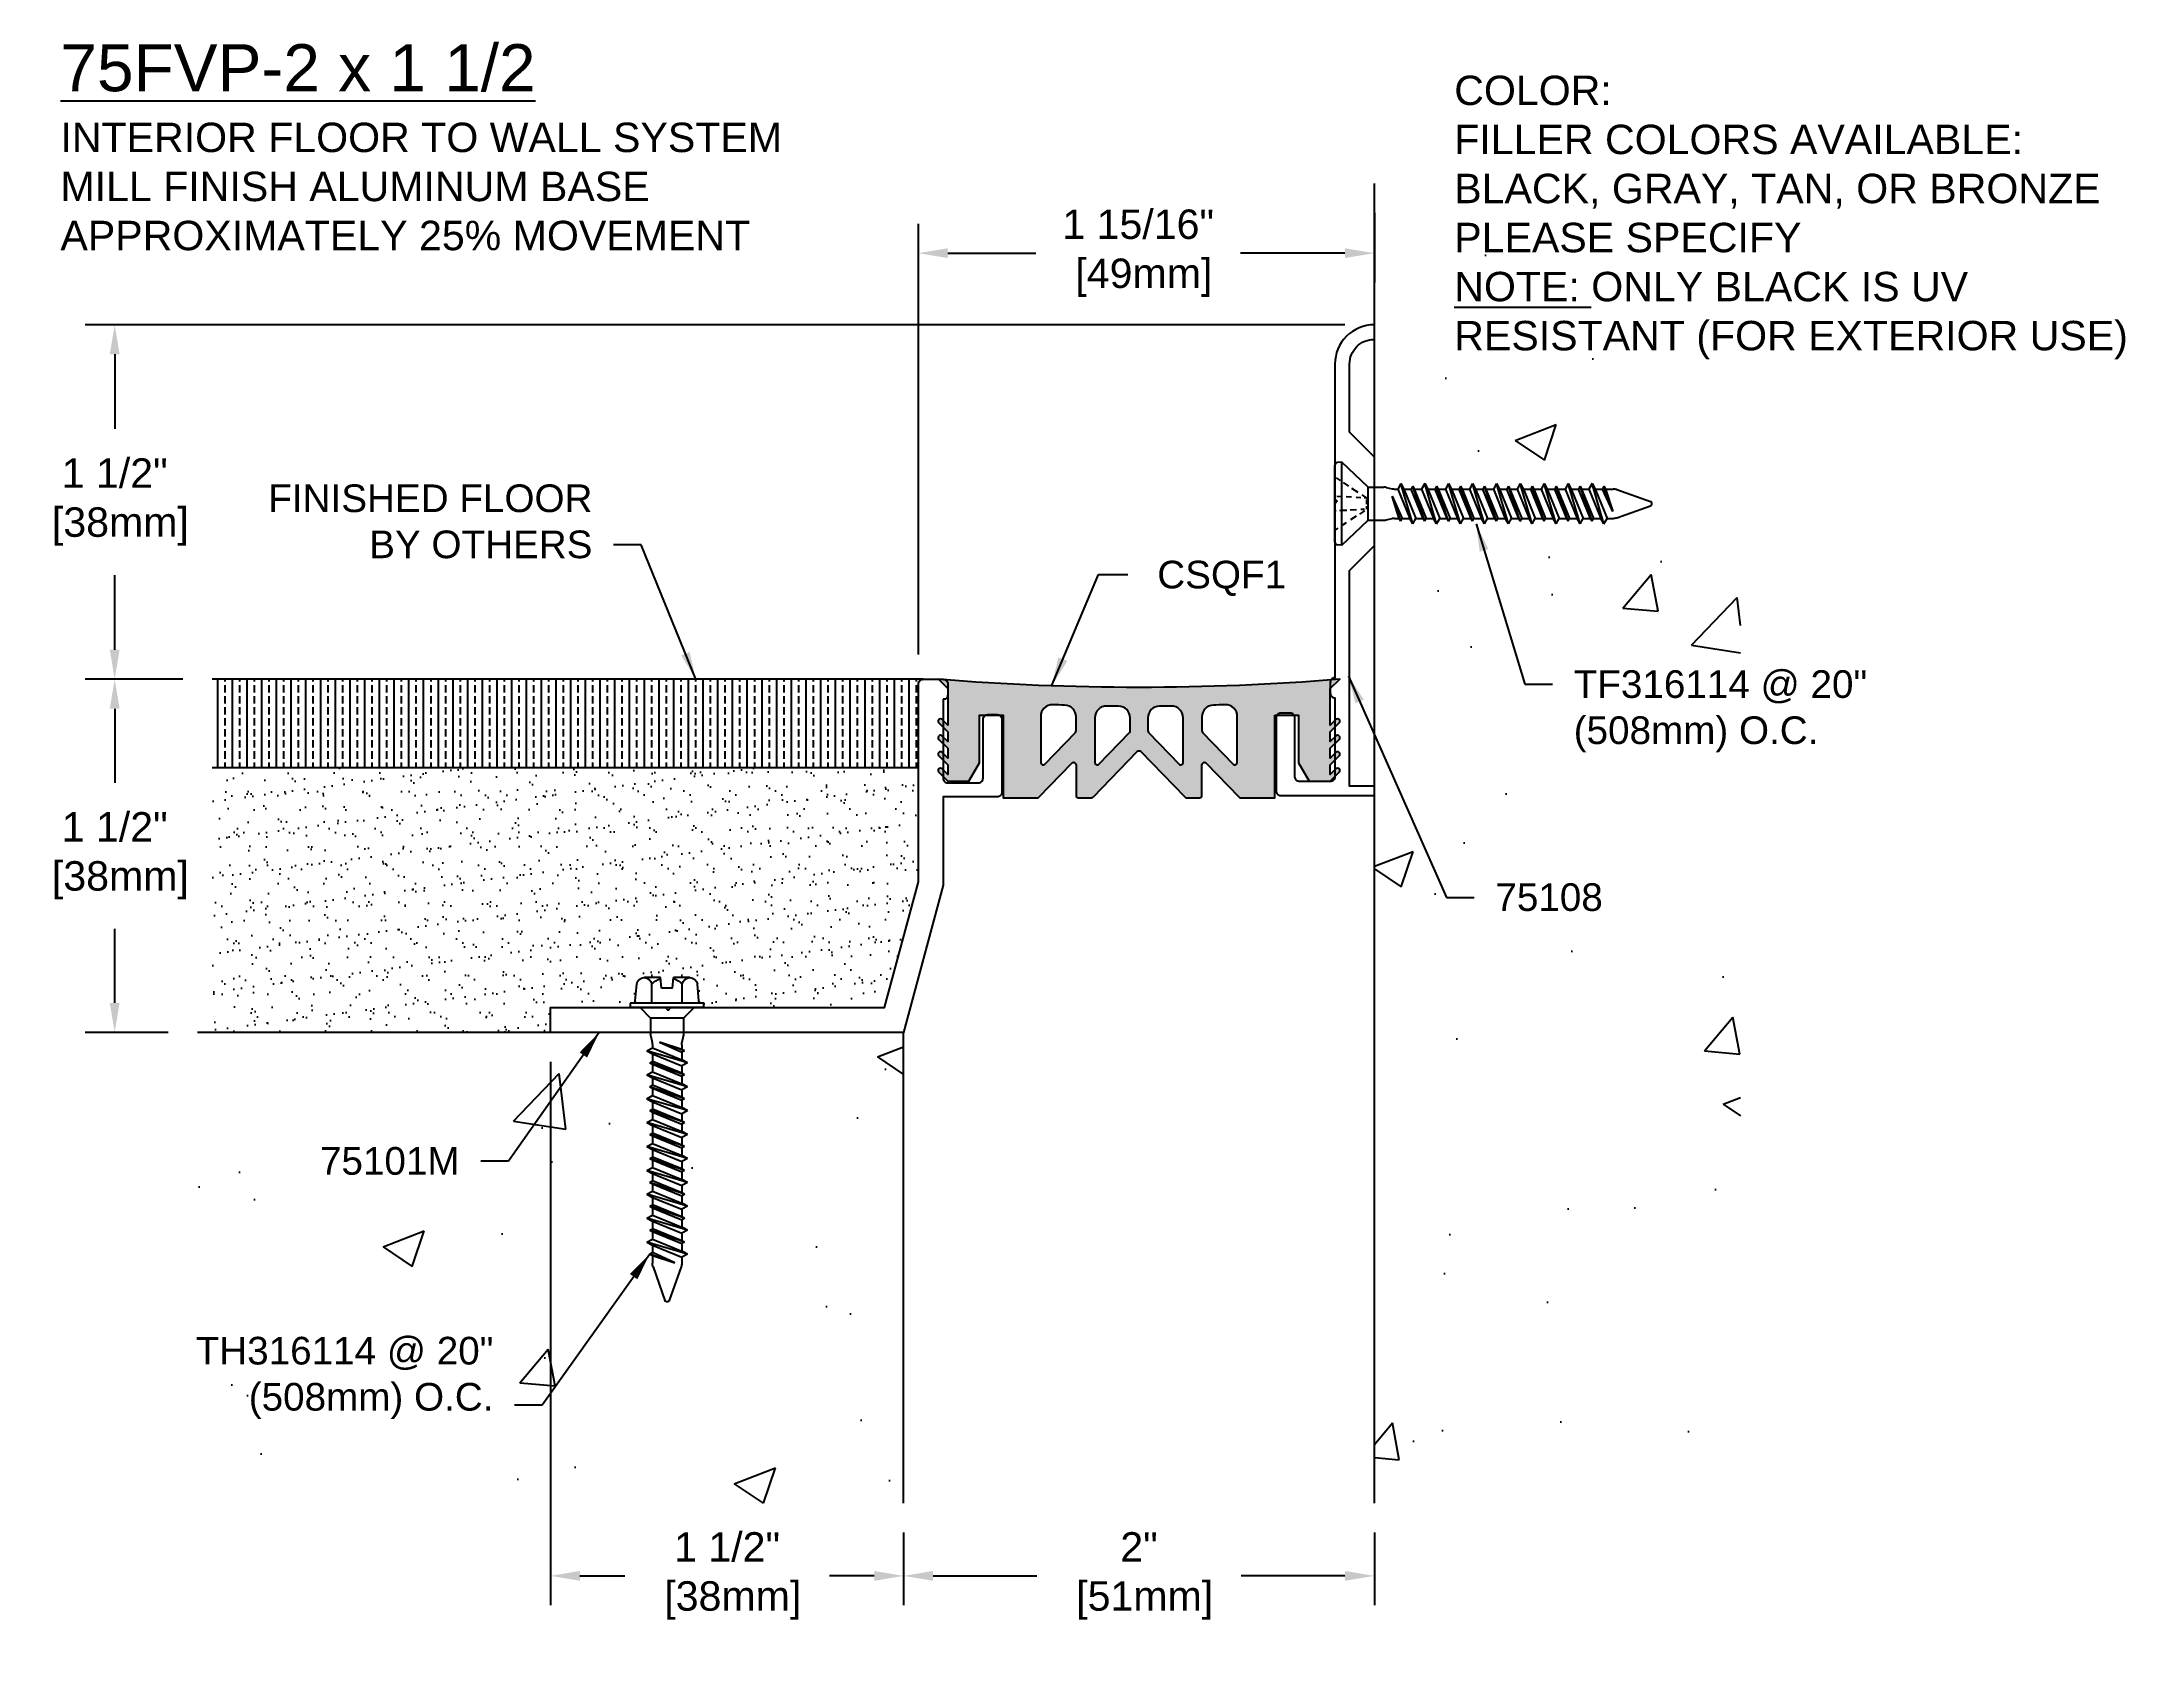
# Model space of a CAD drawing. Header units: inches. Extents: x 3 to 11.85, y 0.3 to 7.11.
import ezdxf

# ---------------------------------------------------------------- set-up
doc = ezdxf.new("R2010")
doc.units = ezdxf.units.IN
doc.header["$MEASUREMENT"] = 0
for name, color, linetype in [('Anchors', 4, 'Continuous'), ('Conditions', 1, 'Continuous'), ('Dimensions', 3, 'Continuous'), ('Fillers', 2, 'Continuous'), ('Metals', 7, 'Continuous'), ('Text', 2, 'Continuous')]:
    doc.layers.add(name, color=color, linetype=linetype)
doc.styles.add('arial', font='arial.ttf')
doc.styles.get("Standard").update_dxf_attribs({"font": 'arial.ttf'})
doc.dimstyles.new('ARIAL', dxfattribs={"dimscale": 0, "dimtxt": 0.125, "dimasz": 0.125, "dimexe": 0.125, "dimexo": 0.125, "dimgap": 0.125, "dimtad": 0, "dimtih": 1, "dimtoh": 1, "dimdec": 4, "dimzin": 0, "dimdsep": 46, "dimlunit": 4, "dimtxsty": 'arial', "dimcen": 0.125, "dimadec": 0, "dimazin": 0, "dimtfac": 1, "dimtdec": 4, "dimtofl": 0, "dimtmove": 0, "dimatfit": 3, "dimfxl": 0, "dimfrac": 2, "dimtolj": 1, "dimtzin": 0, "dimarcsym": 0})
doc.dimstyles.get("Standard").update_dxf_attribs({"dimtxt": 0.1175, "dimasz": 0.1175, "dimexe": 0.125, "dimexo": 0.125, "dimgap": 0.09, "dimtad": 0, "dimtih": 1, "dimtoh": 1, "dimdec": 4, "dimzin": 0, "dimdsep": 46, "dimlunit": 4, "dimtxsty": 'Standard', "dimcen": 0.09, "dimadec": 0, "dimazin": 0, "dimtfac": 1, "dimtdec": 4, "dimtofl": 0, "dimtmove": 0, "dimatfit": 3, "dimfxl": 0, "dimfrac": 2, "dimtolj": 1, "dimtzin": 0, "dimarcsym": 0})

# ---------------------------------------------------------------- blocks, each defined once
blk = doc.blocks.new('TH316114')
for p, q in [((-0.1352, 0.029), (-0.129, 0.1001)), ((-0.0968, 0.1275), (-0.0272, 0.1275)), ((-0.0645, 0.0187), (-0.0645, 0.1001)), ((-0.0232, 0.0825), (-0.0272, 0.1275)), ((0.0233, 0.0825), (0.0272, 0.1275)), ((0.0272, 0.1275), (0.0967, 0.1275)), ((0.0645, 0.0187), (0.0645, 0.1001)), ((0.1352, 0.029), (0.129, 0.1001)), ((-0.1568, 0), (-0.1568, 0.0187)), ((-0.1568, 0.0187), (0.1568, 0.0187)), ((-0.1568, 0), (0.1568, 0)), ((-0.1148, 0), (-0.0698, -0.045)), ((-0.0232, 0.0825), (0.0233, 0.0825)), ((0.1148, 0), (0.0698, -0.045)), ((0.1568, 0.0187), (0.1568, 0)), ((-0.0698, -0.045), (-0.0698, -0.1121)), ((-0.0698, -0.045), (0.0698, -0.045)), ((0.0698, -0.045), (0.0698, -0.1121)), ((-0.0737, -0.1836), (0.0321, -0.1471)), ((-0.0687, -0.1217), (-0.0633, -0.1477)), ((-0.0623, -0.1774), (0.0321, -0.1471)), ((0.0321, -0.1471), (-0.0623, -0.1898)), ((-0.0623, -0.1573), (-0.0623, -0.1774)), ((0.0623, -0.1707), (-0.0623, -0.2215)), ((0.0623, -0.1573), (0.0623, -0.1707)), ((0.0863, -0.1836), (0.0623, -0.1707)), ((0.0687, -0.1217), (0.0633, -0.1477)), ((-0.0862, -0.2344), (0.0863, -0.1836)), ((-0.0862, -0.2344), (-0.0623, -0.2215)), ((-0.0862, -0.2344), (-0.0623, -0.2473)), ((-0.0737, -0.1836), (-0.0623, -0.1774)), ((-0.0737, -0.1836), (-0.0623, -0.1898)), ((-0.0737, -0.2852), (0.0737, -0.2344)), ((-0.0623, -0.1898), (-0.0623, -0.2215)), ((0.0623, -0.1965), (-0.0623, -0.2473)), ((-0.0623, -0.279), (0.0623, -0.2282)), ((0.0623, -0.2405), (-0.0623, -0.2913)), ((-0.0623, -0.2473), (-0.0623, -0.279)), ((0.0863, -0.1836), (0.0623, -0.1965)), ((0.0623, -0.1965), (0.0623, -0.2282)), ((0.0737, -0.2344), (0.0623, -0.2282)), ((0.0737, -0.2344), (0.0623, -0.2405)), ((0.0623, -0.2405), (0.0623, -0.2722)), ((-0.0862, -0.3359), (0.0863, -0.2852)), ((-0.0862, -0.3359), (-0.0623, -0.323)), ((-0.0862, -0.3359), (-0.0623, -0.3489)), ((-0.0737, -0.2852), (-0.0623, -0.279)), ((-0.0737, -0.2852), (-0.0623, -0.2913)), ((-0.0737, -0.3867), (0.0737, -0.3359)), ((0.0623, -0.2722), (-0.0623, -0.323)), ((-0.0623, -0.2913), (-0.0623, -0.323)), ((0.0623, -0.2981), (-0.0623, -0.3489)), ((-0.0623, -0.3806), (0.0623, -0.3298)), ((0.0623, -0.3421), (-0.0623, -0.3929)), ((-0.0623, -0.3489), (-0.0623, -0.3806)), ((0.0863, -0.2852), (0.0623, -0.2722)), ((0.0863, -0.2852), (0.0623, -0.2981)), ((0.0623, -0.2981), (0.0623, -0.3298)), ((0.0737, -0.3359), (0.0623, -0.3298)), ((0.0737, -0.3359), (0.0623, -0.3421)), ((0.0623, -0.3421), (0.0623, -0.3738)), ((-0.0862, -0.4375), (0.0863, -0.3867)), ((-0.0862, -0.4375), (-0.0623, -0.4246)), ((-0.0862, -0.4375), (-0.0623, -0.4504)), ((-0.0737, -0.3867), (-0.0623, -0.3806)), ((-0.0737, -0.3867), (-0.0623, -0.3929)), ((-0.0737, -0.4883), (0.0737, -0.4375)), ((0.0623, -0.3738), (-0.0623, -0.4246)), ((-0.0623, -0.3929), (-0.0623, -0.4246)), ((0.0623, -0.3996), (-0.0623, -0.4504)), ((-0.0623, -0.4821), (0.0623, -0.4313)), ((0.0863, -0.3867), (0.0623, -0.3738)), ((0.0863, -0.3867), (0.0623, -0.3996)), ((0.0623, -0.3996), (0.0623, -0.4313)), ((0.0737, -0.4375), (0.0623, -0.4313)), ((0.0737, -0.4375), (0.0623, -0.4437)), ((-0.0862, -0.5391), (0.0863, -0.4883)), ((-0.0862, -0.5391), (-0.0623, -0.5261)), ((-0.0737, -0.4883), (-0.0623, -0.4821)), ((-0.0737, -0.4883), (-0.0623, -0.4944)), ((0.0623, -0.4437), (-0.0623, -0.4944)), ((-0.0623, -0.4504), (-0.0623, -0.4821)), ((0.0623, -0.4754), (-0.0623, -0.5261)), ((-0.0623, -0.4944), (-0.0623, -0.5261)), ((0.0623, -0.5012), (-0.0623, -0.552)), ((0.0623, -0.4437), (0.0623, -0.4754)), ((0.0863, -0.4883), (0.0623, -0.4754)), ((0.0863, -0.4883), (0.0623, -0.5012)), ((0.0623, -0.5012), (0.0623, -0.5329)), ((-0.0862, -0.5391), (-0.0623, -0.552)), ((-0.0862, -0.6406), (0.0863, -0.5898)), ((-0.0737, -0.5898), (0.0737, -0.5391)), ((-0.0737, -0.5898), (-0.0623, -0.5837)), ((-0.0737, -0.5898), (-0.0623, -0.596)), ((-0.0623, -0.5837), (0.0623, -0.5329)), ((0.0623, -0.5452), (-0.0623, -0.596)), ((-0.0623, -0.552), (-0.0623, -0.5837)), ((0.0623, -0.5769), (-0.0623, -0.6277)), ((-0.0623, -0.596), (-0.0623, -0.6277)), ((0.0623, -0.6028), (-0.0623, -0.6535)), ((0.0737, -0.5391), (0.0623, -0.5329)), ((0.0737, -0.5391), (0.0623, -0.5452)), ((0.0623, -0.5452), (0.0623, -0.5769)), ((0.0863, -0.5898), (0.0623, -0.5769)), ((0.0863, -0.5898), (0.0623, -0.6028)), ((0.0623, -0.6028), (0.0623, -0.6345)), ((-0.0862, -0.6406), (-0.0623, -0.6277)), ((-0.0862, -0.6406), (-0.0623, -0.6535)), ((-0.0862, -0.7422), (0.0863, -0.6914)), ((-0.0737, -0.6914), (0.0737, -0.6406)), ((-0.0737, -0.6914), (-0.0623, -0.6852)), ((-0.0737, -0.6914), (-0.0623, -0.6976)), ((-0.0623, -0.6852), (0.0623, -0.6345)), ((0.0623, -0.6468), (-0.0623, -0.6976)), ((-0.0623, -0.6535), (-0.0623, -0.6852)), ((0.0623, -0.6785), (-0.0623, -0.7293)), ((-0.0623, -0.6976), (-0.0623, -0.7293)), ((0.0623, -0.7043), (-0.0623, -0.7551)), ((0.0737, -0.6406), (0.0623, -0.6345)), ((0.0737, -0.6406), (0.0623, -0.6468)), ((0.0623, -0.6468), (0.0623, -0.6785)), ((0.0863, -0.6914), (0.0623, -0.6785)), ((0.0863, -0.6914), (0.0623, -0.7043)), ((0.0623, -0.7043), (0.0623, -0.736)), ((-0.0862, -0.7422), (-0.0623, -0.7293)), ((-0.0862, -0.7422), (-0.0623, -0.7551)), ((-0.0862, -0.8437), (0.0863, -0.793)), ((-0.0737, -0.793), (0.0737, -0.7422)), ((-0.0737, -0.793), (-0.0623, -0.7868)), ((-0.0737, -0.793), (-0.0623, -0.7991)), ((-0.0623, -0.7868), (0.0623, -0.736)), ((0.0623, -0.7484), (-0.0623, -0.7991)), ((-0.0623, -0.7551), (-0.0623, -0.7868)), ((0.0623, -0.78), (-0.0623, -0.8308)), ((0.0737, -0.7422), (0.0623, -0.736)), ((0.0737, -0.7422), (0.0623, -0.7484)), ((0.0623, -0.7484), (0.0623, -0.78)), ((0.0863, -0.793), (0.0623, -0.78)), ((0.0863, -0.793), (0.0623, -0.8059)), ((-0.0862, -0.8437), (-0.0623, -0.8308)), ((-0.0862, -0.8437), (-0.0623, -0.8567)), ((-0.0737, -0.8945), (0.0737, -0.8437)), ((-0.0623, -0.7991), (-0.0623, -0.8308)), ((0.0623, -0.8059), (-0.0623, -0.8567)), ((-0.0623, -0.8884), (0.0623, -0.8376)), ((0.0623, -0.8499), (-0.0623, -0.9007)), ((-0.0623, -0.8567), (-0.0623, -0.8884)), ((0.0623, -0.8816), (-0.0623, -0.9324)), ((0.0623, -0.8059), (0.0623, -0.8376)), ((0.0737, -0.8437), (0.0623, -0.8376)), ((0.0737, -0.8437), (0.0623, -0.8499)), ((0.0623, -0.8499), (0.0623, -0.8816)), ((0.0863, -0.8945), (0.0623, -0.8816)), ((-0.0862, -0.9453), (0.0863, -0.8945)), ((-0.0862, -0.9453), (-0.0623, -0.9324)), ((-0.0862, -0.9453), (-0.0623, -0.9582)), ((-0.0737, -0.8945), (-0.0623, -0.8884)), ((-0.0737, -0.8945), (-0.0623, -0.9007)), ((-0.0737, -0.9961), (0.0737, -0.9453)), ((-0.0623, -0.9007), (-0.0623, -0.9324)), ((0.0623, -0.9075), (-0.0623, -0.9582)), ((-0.0623, -0.9899), (0.0623, -0.9391)), ((0.0623, -0.9515), (-0.0623, -1.0023)), ((-0.0623, -0.9582), (-0.0623, -0.9899)), ((0.0863, -0.8945), (0.0623, -0.9075)), ((0.0623, -0.9075), (0.0623, -0.9391)), ((0.0737, -0.9453), (0.0623, -0.9391)), ((0.0737, -0.9453), (0.0623, -0.9515)), ((0.0623, -0.9515), (0.0623, -0.9832)), ((-0.0862, -1.0469), (0.0863, -0.9961)), ((-0.0862, -1.0469), (-0.0623, -1.034)), ((-0.0862, -1.0469), (-0.0623, -1.0598)), ((-0.0737, -0.9961), (-0.0623, -0.9899)), ((-0.0737, -0.9961), (-0.0623, -1.0023)), ((0.0623, -0.9832), (-0.0623, -1.034)), ((-0.0623, -1.0023), (-0.0623, -1.034)), ((0.0623, -1.009), (-0.0623, -1.0598)), ((-0.0623, -1.0598), (-0.0623, -1.0857)), ((-0.0335, -1.0838), (0.0623, -1.0407)), ((-0.0335, -1.0838), (0.0737, -1.0469)), ((0.0623, -1.053), (-0.0335, -1.0838)), ((0.0863, -0.9961), (0.0623, -0.9832)), ((0.0863, -0.9961), (0.0623, -1.009)), ((0.0623, -1.009), (0.0623, -1.0407)), ((0.0737, -1.0469), (0.0623, -1.0407)), ((0.0737, -1.0469), (0.0623, -1.053)), ((0.0623, -1.053), (0.0623, -1.0857)), ((-0.0596, -1.101), (-0.0096, -1.2438)), ((0.0596, -1.101), (0.0096, -1.2438))]:
    blk.add_line(p, q)
for centre, radius, start, end in [((-0.0968, 0.0948), 0.0327, 9.28497, 170.71503), ((0, 0.0379), 0.0896, 107.42152, 136.04074), ((0, 0.0379), 0.0896, 43.95926, 72.57848), ((0.0967, 0.0948), 0.0327, 9.28497, 170.71503), ((-0.1464, 0.03), 0.0112, 270, 355), ((0.1464, 0.03), 0.0112, 185, 270), ((-0.0232, -0.1121), 0.0465, 180, 191.9357), ((-0.1088, -0.1573), 0.0465, 0, 11.9357), ((0.1088, -0.1573), 0.0465, 168.0643, 180), ((0.0233, -0.1121), 0.0465, 348.0643, 0), ((-0.0158, -1.0857), 0.0465, 180, 199.30575), ((0.0158, -1.0857), 0.0465, 340.69425, 0), ((0, -1.2394), 0.0106, 204.10008, 335.89992)]:
    blk.add_arc(centre, radius, start, end)
blk = doc.blocks.new('75108')
blk.add_lwpolyline([(-2.9791, -4.2993, 0.414214), (-2.9991, -4.3193), (-2.9991, -4.6293, 0.414214), (-2.9791, -4.6493), (-2.5816, -4.6493), (-2.5816, -4.6093), (-2.6871, -4.6093), (-2.6871, -3.6928), (-2.5816, -3.5873), (-2.5816, -3.2113), (-2.6871, -3.1058), (-2.6871, -2.8163, -0.414214), (-2.5821, -2.7113), (-2.5816, -2.7113), (-2.5816, -2.6493), (-2.5821, -2.6493, 0.414214), (-2.7491, -2.8163), (-2.7491, -3.3893), (-2.7391, -3.3993), (-2.7491, -3.4093), (-2.7491, -4.1493), (-2.7496, -4.1493, 0.414214), (-2.7691, -4.1688), (-2.7691, -4.2143, 0.414214), (-2.7491, -4.2343), (-2.7491, -4.2343), (-2.7491, -4.5693, -0.414214), (-2.7691, -4.5893), (-2.8991, -4.5893, -0.414214), (-2.9191, -4.5693), (-2.9191, -4.3193, 0.414214), (-2.9391, -4.2993)], format="xyb", close=True)
blk = doc.blocks.new('TF316114')
for p, q in [((-0.1634, 0), (0.1634, 0)), ((-0.1042, -0.0127), (-0.1125, 0)), ((-0.1762, -0.0285), (-0.1747, -0.0103)), ((-0.1762, -0.0285), (0.1762, -0.0285)), ((-0.1762, -0.0285), (-0.0698, -0.141)), ((-0.0815, -0.0472), (-0.0915, -0.0321)), ((-0.0533, -0.0902), (-0.0691, -0.0662)), ((-0.0308, -0.0055), (-0.0311, -0.0002)), ((-0.0297, -0.0263), (-0.0301, -0.0195)), ((-0.0284, -0.051), (-0.0294, -0.0323)), ((-0.0263, -0.091), (-0.0277, -0.065)), ((0.0274, -0.0703), (0.0286, -0.0479)), ((0.0297, -0.0255), (0.0306, -0.0085)), ((0.0662, -0.0707), (0.0485, -0.0976)), ((0.0698, -0.141), (0.1762, -0.0285)), ((0.0898, -0.0346), (0.0746, -0.0579)), ((0.1095, -0.0045), (0.0979, -0.0223)), ((0.1762, -0.0285), (0.1747, -0.0103)), ((-0.0698, -0.141), (-0.0698, -0.2081)), ((-0.0698, -0.141), (0.0698, -0.141)), ((-0.0307, -0.1248), (-0.0441, -0.1044)), ((-0.0245, -0.1261), (-0.0253, -0.1097)), ((-0.024, -0.135), (-0.0107, -0.135)), ((-0.0018, -0.135), (0.0183, -0.135)), ((0.0373, -0.1147), (0.024, -0.135)), ((0.024, -0.135), (0.0245, -0.1246)), ((0.0253, -0.1104), (0.0264, -0.0896)), ((0.0698, -0.141), (0.0698, -0.2081)), ((-0.0737, -0.2796), (0.0321, -0.2431)), ((-0.0687, -0.2177), (-0.0633, -0.2437)), ((0.0321, -0.2431), (-0.0623, -0.2858)), ((-0.0623, -0.2734), (0.0321, -0.2431)), ((-0.0623, -0.2533), (-0.0623, -0.2734)), ((0.0622, -0.2533), (0.0622, -0.2667)), ((0.0687, -0.2177), (0.0633, -0.2437)), ((-0.0863, -0.3304), (0.0862, -0.2796)), ((-0.0863, -0.3304), (-0.0623, -0.3175)), ((-0.0863, -0.3304), (-0.0623, -0.3433)), ((-0.0737, -0.2796), (-0.0623, -0.2734)), ((-0.0737, -0.2796), (-0.0623, -0.2858)), ((-0.0737, -0.3812), (0.0737, -0.3304)), ((0.0622, -0.2667), (-0.0623, -0.3175)), ((-0.0623, -0.2858), (-0.0623, -0.3175)), ((0.0622, -0.2925), (-0.0623, -0.3433)), ((-0.0623, -0.375), (0.0622, -0.3242)), ((0.0622, -0.3365), (-0.0623, -0.3873)), ((-0.0623, -0.3433), (-0.0623, -0.375)), ((0.0622, -0.2925), (0.0622, -0.3242)), ((0.0737, -0.3304), (0.0622, -0.3242)), ((0.0737, -0.3304), (0.0622, -0.3365)), ((0.0622, -0.3365), (0.0622, -0.3682)), ((0.0862, -0.2796), (0.0622, -0.2667)), ((0.0862, -0.2796), (0.0622, -0.2925)), ((-0.0863, -0.4319), (0.0862, -0.3812)), ((-0.0863, -0.4319), (-0.0623, -0.419)), ((-0.0863, -0.4319), (-0.0623, -0.4449)), ((-0.0737, -0.3812), (-0.0623, -0.375)), ((-0.0737, -0.3812), (-0.0623, -0.3873)), ((-0.0737, -0.4827), (0.0737, -0.4319)), ((0.0622, -0.3682), (-0.0623, -0.419)), ((-0.0623, -0.3873), (-0.0623, -0.419)), ((0.0622, -0.3941), (-0.0623, -0.4449)), ((-0.0623, -0.4766), (0.0622, -0.4258)), ((0.0622, -0.4381), (-0.0623, -0.4889)), ((0.0862, -0.3812), (0.0622, -0.3682)), ((0.0862, -0.3812), (0.0622, -0.3941)), ((0.0622, -0.3941), (0.0622, -0.4258)), ((0.0737, -0.4319), (0.0622, -0.4258)), ((0.0737, -0.4319), (0.0622, -0.4381)), ((0.0622, -0.4381), (0.0622, -0.4698)), ((-0.0863, -0.5335), (0.0862, -0.4827)), ((-0.0863, -0.5335), (-0.0623, -0.5206)), ((-0.0737, -0.4827), (-0.0623, -0.4766)), ((-0.0737, -0.4827), (-0.0623, -0.4889)), ((-0.0623, -0.4449), (-0.0623, -0.4766)), ((0.0622, -0.4698), (-0.0623, -0.5206)), ((-0.0623, -0.4889), (-0.0623, -0.5206)), ((0.0622, -0.4956), (-0.0623, -0.5464)), ((-0.0623, -0.5781), (0.0622, -0.5273)), ((0.0862, -0.4827), (0.0622, -0.4698)), ((0.0862, -0.4827), (0.0622, -0.4956)), ((0.0622, -0.4956), (0.0622, -0.5273)), ((0.0737, -0.5335), (0.0622, -0.5273)), ((-0.0863, -0.5335), (-0.0623, -0.5464)), ((-0.0863, -0.6351), (0.0862, -0.5843)), ((-0.0737, -0.5843), (0.0737, -0.5335)), ((-0.0737, -0.5843), (-0.0623, -0.5781)), ((-0.0737, -0.5843), (-0.0623, -0.5904)), ((0.0622, -0.5397), (-0.0623, -0.5904)), ((-0.0623, -0.5464), (-0.0623, -0.5781)), ((0.0622, -0.5714), (-0.0623, -0.6221)), ((-0.0623, -0.5904), (-0.0623, -0.6221)), ((0.0622, -0.5972), (-0.0623, -0.648)), ((0.0737, -0.5335), (0.0622, -0.5397)), ((0.0622, -0.5397), (0.0622, -0.5714)), ((0.0862, -0.5843), (0.0622, -0.5714)), ((0.0862, -0.5843), (0.0622, -0.5972)), ((0.0622, -0.5972), (0.0622, -0.6289)), ((-0.0863, -0.6351), (-0.0623, -0.6221)), ((-0.0863, -0.6351), (-0.0623, -0.648)), ((-0.0863, -0.7366), (0.0862, -0.6858)), ((-0.0737, -0.6858), (0.0737, -0.6351)), ((-0.0737, -0.6858), (-0.0623, -0.6797)), ((-0.0737, -0.6858), (-0.0623, -0.692)), ((-0.0623, -0.6797), (0.0622, -0.6289)), ((0.0622, -0.6412), (-0.0623, -0.692)), ((-0.0623, -0.648), (-0.0623, -0.6797)), ((0.0622, -0.6729), (-0.0623, -0.7237)), ((-0.0623, -0.692), (-0.0623, -0.7237)), ((0.0622, -0.6988), (-0.0623, -0.7495)), ((0.0737, -0.6351), (0.0622, -0.6289)), ((0.0737, -0.6351), (0.0622, -0.6412)), ((0.0622, -0.6412), (0.0622, -0.6729)), ((0.0862, -0.6858), (0.0622, -0.6729)), ((0.0862, -0.6858), (0.0622, -0.6988)), ((0.0622, -0.6988), (0.0622, -0.7305)), ((-0.0863, -0.7366), (-0.0623, -0.7237)), ((-0.0863, -0.7366), (-0.0623, -0.7495)), ((-0.0863, -0.8382), (0.0862, -0.7874)), ((-0.0737, -0.7874), (0.0737, -0.7366)), ((-0.0737, -0.7874), (-0.0623, -0.7812)), ((-0.0737, -0.7874), (-0.0623, -0.7936)), ((-0.0623, -0.7812), (0.0622, -0.7305)), ((0.0622, -0.7428), (-0.0623, -0.7936)), ((-0.0623, -0.7495), (-0.0623, -0.7812)), ((0.0622, -0.7745), (-0.0623, -0.8253)), ((-0.0623, -0.7936), (-0.0623, -0.8253)), ((0.0737, -0.7366), (0.0622, -0.7305)), ((0.0737, -0.7366), (0.0622, -0.7428)), ((0.0622, -0.7428), (0.0622, -0.7745)), ((0.0862, -0.7874), (0.0622, -0.7745)), ((0.0862, -0.7874), (0.0622, -0.8003)), ((-0.0863, -0.8382), (-0.0623, -0.8253)), ((-0.0863, -0.8382), (-0.0623, -0.8511)), ((-0.0737, -0.889), (0.0737, -0.8382)), ((-0.0737, -0.889), (-0.0623, -0.8828)), ((0.0622, -0.8003), (-0.0623, -0.8511)), ((-0.0623, -0.8828), (0.0622, -0.832)), ((0.0622, -0.8444), (-0.0623, -0.8951)), ((-0.0623, -0.8511), (-0.0623, -0.8828)), ((0.0622, -0.876), (-0.0623, -0.9268)), ((0.0622, -0.8003), (0.0622, -0.832)), ((0.0737, -0.8382), (0.0622, -0.832)), ((0.0737, -0.8382), (0.0622, -0.8444)), ((0.0622, -0.8444), (0.0622, -0.876)), ((0.0862, -0.889), (0.0622, -0.876)), ((-0.0863, -0.9397), (0.0862, -0.889)), ((-0.0863, -0.9397), (-0.0623, -0.9268)), ((-0.0863, -0.9397), (-0.0623, -0.9527)), ((-0.0737, -0.889), (-0.0623, -0.8951)), ((-0.0737, -0.9905), (0.0737, -0.9397)), ((-0.0623, -0.8951), (-0.0623, -0.9268)), ((0.0622, -0.9019), (-0.0623, -0.9527)), ((-0.0623, -0.9844), (0.0622, -0.9336)), ((0.0622, -0.9459), (-0.0623, -0.9967)), ((-0.0623, -0.9527), (-0.0623, -0.9844)), ((0.0862, -0.889), (0.0622, -0.9019)), ((0.0622, -0.9019), (0.0622, -0.9336)), ((0.0737, -0.9397), (0.0622, -0.9336)), ((0.0737, -0.9397), (0.0622, -0.9459)), ((0.0622, -0.9459), (0.0622, -0.9776)), ((-0.0863, -1.0413), (0.0862, -0.9905)), ((-0.0863, -1.0413), (-0.0623, -1.0284)), ((-0.0863, -1.0413), (-0.0623, -1.0542)), ((-0.0737, -0.9905), (-0.0623, -0.9844)), ((-0.0737, -0.9905), (-0.0623, -0.9967)), ((-0.0737, -1.0921), (0.0737, -1.0413)), ((0.0622, -0.9776), (-0.0623, -1.0284)), ((-0.0623, -0.9967), (-0.0623, -1.0284)), ((0.0622, -1.0035), (-0.0623, -1.0542)), ((-0.0623, -1.0859), (0.0622, -1.0351)), ((0.0622, -1.0475), (-0.0623, -1.0983)), ((-0.0623, -1.0542), (-0.0623, -1.0859)), ((0.0862, -0.9905), (0.0622, -0.9776)), ((0.0862, -0.9905), (0.0622, -1.0035)), ((0.0622, -1.0035), (0.0622, -1.0351)), ((0.0737, -1.0413), (0.0622, -1.0351)), ((0.0737, -1.0413), (0.0622, -1.0475)), ((0.0622, -1.0475), (0.0622, -1.0792)), ((-0.0863, -1.1429), (0.0862, -1.0921)), ((-0.0863, -1.1429), (-0.0623, -1.13)), ((-0.0863, -1.1429), (-0.0623, -1.1558)), ((-0.0737, -1.0921), (-0.0623, -1.0859)), ((-0.0737, -1.0921), (-0.0623, -1.0983)), ((0.0622, -1.0792), (-0.0623, -1.13)), ((-0.0623, -1.0983), (-0.0623, -1.13)), ((0.0622, -1.105), (-0.0623, -1.1558)), ((-0.0335, -1.1798), (0.0622, -1.1367)), ((-0.0335, -1.1798), (0.0737, -1.1429)), ((0.0622, -1.149), (-0.0335, -1.1798)), ((0.0862, -1.0921), (0.0622, -1.0792)), ((0.0862, -1.0921), (0.0622, -1.105)), ((0.0622, -1.105), (0.0622, -1.1367)), ((0.0737, -1.1429), (0.0622, -1.1367)), ((0.0737, -1.1429), (0.0622, -1.149)), ((0.0622, -1.149), (0.0622, -1.1817)), ((-0.0623, -1.1558), (-0.0623, -1.1817)), ((-0.0596, -1.197), (-0.0096, -1.3398)), ((0.0596, -1.197), (0.0096, -1.3398))]:
    blk.add_line(p, q)
for centre, radius, start, end in [((-0.1634, -0.0113), 0.0112, 90, 175), ((0.1634, -0.0113), 0.0112, 5, 90), ((-0.0233, -0.2081), 0.0465, 180, 191.9357), ((-0.1088, -0.2533), 0.0465, 0, 11.9357), ((0.1087, -0.2533), 0.0465, 168.0643, 180), ((0.0233, -0.2081), 0.0465, 348.0643, 0), ((-0.0158, -1.1817), 0.0465, 180, 199.30575), ((0.0158, -1.1817), 0.0465, 340.69425, 0), ((0, -1.3354), 0.0106, 204.10008, 335.89992)]:
    blk.add_arc(centre, radius, start, end)
blk = doc.blocks.new('*D3')
at = {"layer": 'Defpoints', "color": 0}
for p in [(6.6641, 0.8999), (8.6641, 0.8999), (6.6641, 0.5911)]:
    blk.add_point(p, dxfattribs=at)
at = {"layer": 'Dimensions', "color": 0, "lineweight": -2}
for p, q in [((6.6641, 0.7749), (6.6641, 0.4661)), ((8.6641, 0.7749), (8.6641, 0.4661)), ((6.7891, 0.5911), (7.2294, 0.5911)), ((8.5391, 0.5911), (8.0987, 0.5911))]:
    blk.add_line(p, q, dxfattribs=at)
at = {"layer": 'Dimensions', "color": 0}
for points in [[(6.7891, 0.612), (6.7891, 0.5703), (6.6641, 0.5911)], [(8.5391, 0.612), (8.5391, 0.5703), (8.6641, 0.5911)]]:
    blk.add_solid(points, dxfattribs=at)
at = {"layer": 'Dimensions', "color": 0, "insert": (7.6641, 0.5911), "char_height": 0.125, "attachment_point": 5, "style": 'arial'}
blk.add_mtext('\\A1;2"\\P [51mm]', dxfattribs=at)
blk = doc.blocks.new('*D4')
at = {"layer": 'Defpoints', "color": 0}
for p in [(8.6641, 6.5058), (6.7266, 6.2098), (6.7266, 4.3799)]:
    blk.add_point(p, dxfattribs=at)
at = {"layer": 'Dimensions', "color": 0, "lineweight": -2}
for p, q in [((8.6641, 6.3808), (8.6641, 6.0848)), ((6.7266, 4.5049), (6.7266, 6.3348)), ((6.8516, 6.2098), (7.2259, 6.2098)), ((8.5391, 6.2098), (8.0953, 6.2098))]:
    blk.add_line(p, q, dxfattribs=at)
at = {"layer": 'Dimensions', "color": 0}
for points in [[(6.8516, 6.2306), (6.8516, 6.189), (6.7266, 6.2098)], [(8.5391, 6.2306), (8.5391, 6.189), (8.6641, 6.2098)]]:
    blk.add_solid(points, dxfattribs=at)
at = {"layer": 'Dimensions', "color": 0, "insert": (7.6606, 6.2098), "char_height": 0.125, "attachment_point": 5, "style": 'arial'}
blk.add_mtext('\\A1;1 15/16"\\P [49mm]', dxfattribs=at)
blk = doc.blocks.new('*D5')
at = {"layer": 'Defpoints', "color": 0}
for p in [(5.1641, 2.8999), (6.6641, 0.8999), (5.1641, 0.5911)]:
    blk.add_point(p, dxfattribs=at)
at = {"layer": 'Dimensions', "color": 0, "lineweight": -2}
for p, q in [((5.1641, 2.7749), (5.1641, 0.4661)), ((6.6641, 0.7749), (6.6641, 0.4661)), ((5.2891, 0.5911), (5.4794, 0.5911)), ((6.5391, 0.5911), (6.3487, 0.5911))]:
    blk.add_line(p, q, dxfattribs=at)
at = {"layer": 'Dimensions', "color": 0}
for points in [[(5.2891, 0.612), (5.2891, 0.5703), (5.1641, 0.5911)], [(6.5391, 0.612), (6.5391, 0.5703), (6.6641, 0.5911)]]:
    blk.add_solid(points, dxfattribs=at)
at = {"layer": 'Dimensions', "color": 0, "insert": (5.9141, 0.5911), "char_height": 0.125, "attachment_point": 5, "style": 'arial'}
blk.add_mtext('\\A1;1 1/2"\\P [38mm]', dxfattribs=at)
blk = doc.blocks.new('*D6')
at = {"layer": 'Defpoints', "color": 0}
for p in [(3.7266, 4.3999), (3.3124, 2.8999), (3.6641, 2.8999)]:
    blk.add_point(p, dxfattribs=at)
at = {"layer": 'Dimensions', "color": 0, "lineweight": -2}
for p, q in [((3.6016, 4.3999), (3.1874, 4.3999)), ((3.3124, 4.2749), (3.3124, 3.9602)), ((3.3124, 3.0249), (3.3124, 3.3395)), ((3.5391, 2.8999), (3.1874, 2.8999))]:
    blk.add_line(p, q, dxfattribs=at)
at = {"layer": 'Dimensions', "color": 0}
for points in [[(3.2916, 4.2749), (3.3333, 4.2749), (3.3124, 4.3999)], [(3.2916, 3.0249), (3.3333, 3.0249), (3.3124, 2.8999)]]:
    blk.add_solid(points, dxfattribs=at)
at = {"layer": 'Dimensions', "color": 0, "insert": (3.3124, 3.6499), "char_height": 0.125, "attachment_point": 5, "style": 'arial'}
blk.add_mtext('\\A1;1 1/2"\\P [38mm]', dxfattribs=at)
blk = doc.blocks.new('75101M')
blk.add_lwpolyline([(5.9776, 5.2307), (5.9776, 4.8957, -0.414214), (5.9576, 4.8757), (5.8276, 4.8757, -0.414214), (5.8076, 4.8957), (5.8076, 5.1457, 0.414214), (5.7876, 5.1657), (5.7476, 5.1657, 0.414214), (5.7276, 5.1457), (5.7276, 4.8357, 0.414214), (5.7476, 4.8157), (5.9776, 4.8157), (5.9776, 4.4409), (6.1451, 3.8157), (7.6451, 3.8157), (7.6451, 3.9207), (7.1551, 3.9207), (7.1451, 3.9107), (7.1351, 3.9207), (6.2257, 3.9207), (6.0826, 4.4547), (6.0826, 5.2957, 0.414214), (6.0626, 5.3157), (5.9776, 5.3157, 0.414214), (5.9576, 5.2957), (5.9576, 5.249, 0.198912), (5.9635, 5.2349), (5.9676, 5.2307)], format="xyb", close=True)
blk = doc.blocks.new('CSQF1')
h = blk.add_hatch(color=256)
h.paths.add_polyline_path([(0.8125, -0.0053), (0.8525, 0.0347, -0.040662), (-0.8525, 0.0347), (-0.8125, -0.0053), (-0.8125, -0.0485), (-0.8125, -0.1602), (-0.8363, -0.1364, 0.414214), (-0.8504, -0.1364, 0.414214), (-0.8504, -0.1506), (-0.8125, -0.1885), (-0.8125, -0.2302), (-0.8363, -0.2064, 0.414214), (-0.8504, -0.2064, 0.414214), (-0.8504, -0.2206), (-0.8125, -0.2585), (-0.8125, -0.3002), (-0.8363, -0.2764, 0.414214), (-0.8504, -0.2764, 0.414214), (-0.8504, -0.2906), (-0.8125, -0.3285), (-0.8125, -0.3702), (-0.8363, -0.3464, 0.414214), (-0.8504, -0.3464, 0.414214), (-0.8504, -0.3606), (-0.8154, -0.3956, 0.198912), (-0.8084, -0.3985), (-0.7225, -0.3985), (-0.6775, -0.3206), (-0.6775, -0.1185), (-0.5775, -0.1185), (-0.5775, -0.4685), (-0.4312, -0.4685, 0.203452), (-0.424, -0.4655), (-0.2847, -0.3212, -0.674509), (-0.2675, -0.3281), (-0.2675, -0.4585, 0.414214), (-0.2575, -0.4685), (-0.2012, -0.4685, 0.203452), (-0.194, -0.4655), (-0.0072, -0.272, -0.424475), (0.0072, -0.272), (0.194, -0.4655, 0.203452), (0.2012, -0.4685), (0.2575, -0.4685, 0.414214), (0.2675, -0.4585), (0.2675, -0.3281, -0.674509), (0.2847, -0.3212), (0.424, -0.4655, 0.203452), (0.4312, -0.4685), (0.4975, -0.4685), (0.5775, -0.4685), (0.5775, -0.1185), (0.6775, -0.1185), (0.6775, -0.3206), (0.7225, -0.3985), (0.8084, -0.3985, 0.198912), (0.8154, -0.3956), (0.8504, -0.3606, 0.414214), (0.8504, -0.3464, 0.414214), (0.8363, -0.3464), (0.8125, -0.3702), (0.8125, -0.3285), (0.8504, -0.2906, 0.414214), (0.8504, -0.2764, 0.414214), (0.8363, -0.2764), (0.8125, -0.3002), (0.8125, -0.2585), (0.8504, -0.2206, 0.414214), (0.8504, -0.2064, 0.414214), (0.8363, -0.2064), (0.8125, -0.2302), (0.8125, -0.1885), (0.8504, -0.1506, 0.414214), (0.8504, -0.1364, 0.414214), (0.8363, -0.1364), (0.8125, -0.1602), (0.8125, -0.0485)])
h.paths.add_polyline_path([(-0.2675, -0.1253), (-0.2675, -0.1841, -0.19438), (-0.2703, -0.1911), (-0.4003, -0.3257, -0.674509), (-0.4175, -0.3188), (-0.4175, -0.1236, -0.424378), (-0.3658, -0.0737, 0.001177), (-0.316, -0.0753, -0.405491)], flags=16)
h.paths.add_polyline_path([(-0.1369, -0.0791, 0.001176), (-0.0871, -0.0796, -0.411805), (-0.0375, -0.1296), (-0.0375, -0.1841, -0.19438), (-0.0403, -0.1911), (-0.1703, -0.3257, -0.674509), (-0.1875, -0.3188), (-0.1875, -0.1291, -0.418007)], flags=16)
h.paths.add_polyline_path([(0.0871, -0.0796, 0.001176), (0.1369, -0.0791, -0.418007), (0.1875, -0.1291), (0.1875, -0.3188, -0.674509), (0.1703, -0.3257), (0.0403, -0.1911, -0.19438), (0.0375, -0.1841), (0.0375, -0.1296, -0.411805)], flags=16)
h.paths.add_polyline_path([(0.316, -0.0753, 0.001177), (0.3658, -0.0737, -0.424378), (0.4175, -0.1236), (0.4175, -0.3188, -0.674509), (0.4003, -0.3257), (0.2703, -0.1911, -0.19438), (0.2675, -0.1841), (0.2675, -0.1253, -0.405491)], flags=16)
for points in [[(0.5775, -0.1185), (0.6775, -0.1185), (0.6775, -0.3206), (0.7225, -0.3985), (0.8084, -0.3985, 0.198912), (0.8154, -0.3956), (0.8504, -0.3606, 0.414214), (0.8504, -0.3464, 0.414214), (0.8363, -0.3464), (0.8125, -0.3702), (0.8125, -0.3285), (0.8504, -0.2906, 0.414214), (0.8504, -0.2764, 0.414214), (0.8363, -0.2764), (0.8125, -0.3002), (0.8125, -0.2585), (0.8504, -0.2206, 0.414214), (0.8504, -0.2064, 0.414214), (0.8363, -0.2064), (0.8125, -0.2302), (0.8125, -0.1885), (0.8504, -0.1506, 0.414214), (0.8504, -0.1364, 0.414214), (0.8363, -0.1364), (0.8125, -0.1602), (0.8125, -0.0485), (0.8125, -0.0053), (0.8525, 0.0347, -0.040662), (-0.8525, 0.0347), (-0.8125, -0.0053), (-0.8125, -0.0485), (-0.8125, -0.1602), (-0.8363, -0.1364, 0.414214), (-0.8504, -0.1364, 0.414214), (-0.8504, -0.1506), (-0.8125, -0.1885), (-0.8125, -0.2302), (-0.8363, -0.2064, 0.414214), (-0.8504, -0.2064, 0.414214), (-0.8504, -0.2206), (-0.8125, -0.2585), (-0.8125, -0.3002), (-0.8363, -0.2764, 0.414214), (-0.8504, -0.2764, 0.414214), (-0.8504, -0.2906), (-0.8125, -0.3285), (-0.8125, -0.3702), (-0.8363, -0.3464, 0.414214), (-0.8504, -0.3464, 0.414214), (-0.8504, -0.3606), (-0.8154, -0.3956, 0.198912), (-0.8084, -0.3985), (-0.7225, -0.3985), (-0.6775, -0.3206), (-0.6775, -0.1185), (-0.5775, -0.1185), (-0.5775, -0.4685), (-0.4312, -0.4685, 0.203452), (-0.424, -0.4655), (-0.2847, -0.3212, -0.674509), (-0.2675, -0.3281), (-0.2675, -0.4585, 0.414214), (-0.2575, -0.4685), (-0.2012, -0.4685, 0.203452), (-0.194, -0.4655), (-0.0072, -0.272, -0.424475), (0.0072, -0.272), (0.194, -0.4655, 0.203452), (0.2012, -0.4685), (0.2575, -0.4685, 0.414214), (0.2675, -0.4585), (0.2675, -0.3281, -0.674509), (0.2847, -0.3212), (0.424, -0.4655, 0.203452), (0.4312, -0.4685), (0.4975, -0.4685), (0.5775, -0.4685)], [(-0.2675, -0.1253, 0.405491), (-0.316, -0.0753, -0.001177), (-0.3658, -0.0737, 0.424378), (-0.4175, -0.1236), (-0.4175, -0.3188, 0.674509), (-0.4003, -0.3257), (-0.2703, -0.1911, 0.19438), (-0.2675, -0.1841)], [(-0.0375, -0.1296, 0.411805), (-0.0871, -0.0796, -0.001176), (-0.1369, -0.0791, 0.418007), (-0.1875, -0.1291), (-0.1875, -0.3188, 0.674509), (-0.1703, -0.3257), (-0.0403, -0.1911, 0.19438), (-0.0375, -0.1841)], [(0.1875, -0.1291, 0.418007), (0.1369, -0.0791, -0.001176), (0.0871, -0.0796, 0.411805), (0.0375, -0.1296), (0.0375, -0.1841, 0.19438), (0.0403, -0.1911), (0.1703, -0.3257, 0.674509), (0.1875, -0.3188)], [(0.4175, -0.1236, 0.424378), (0.3658, -0.0737, -0.001177), (0.316, -0.0753, 0.405491), (0.2675, -0.1253), (0.2675, -0.1841, 0.19438), (0.2703, -0.1911), (0.4003, -0.3257, 0.674509), (0.4175, -0.3188)]]:
    blk.add_lwpolyline(points, format="xyb", close=True)
blk = doc.blocks.new('*D14')
at = {"layer": 'Defpoints', "color": 0}
for p in [(8.6641, 5.9057), (3.3124, 4.3999), (3.7266, 4.3999)]:
    blk.add_point(p, dxfattribs=at)
at = {"layer": 'Dimensions', "color": 0, "lineweight": -2}
for p, q in [((8.5391, 5.9057), (3.1874, 5.9057)), ((3.3124, 5.7807), (3.3124, 5.4631)), ((3.3124, 4.5249), (3.3124, 4.8425)), ((3.6016, 4.3999), (3.1874, 4.3999))]:
    blk.add_line(p, q, dxfattribs=at)
at = {"layer": 'Dimensions', "color": 0}
for points in [[(3.2916, 5.7807), (3.3333, 5.7807), (3.3124, 5.9057)], [(3.2916, 4.5249), (3.3333, 4.5249), (3.3124, 4.3999)]]:
    blk.add_solid(points, dxfattribs=at)
at = {"layer": 'Dimensions', "color": 0, "insert": (3.3124, 5.1528), "char_height": 0.125, "attachment_point": 5, "style": 'arial'}
blk.add_mtext('\\A1;1 1/2"\\P [38mm]', dxfattribs=at)

msp = doc.modelspace()

# ---------------------------------------------------------------- hatches: boundary and pattern name
at = {"layer": 'Conditions'}
h = msp.add_hatch(dxfattribs=at)
h.set_pattern_fill('AR-CONC', color=256, scale=0.25, style=0)
h.paths.add_polyline_path([(10.21932, 6.50582), (8.66406, 6.50582), (8.66406, 5.21548), (8.70952, 5.21548), (8.74024, 5.20899, 0.0521265), (8.74986, 5.20798), (8.76323, 5.20798), (8.77616, 5.23198), (8.78908, 5.20798), (8.82078, 5.20798), (8.82694, 5.21943), (8.8331, 5.20798), (8.86479, 5.20798), (8.87772, 5.23198), (8.89064, 5.20798), (8.92234, 5.20798), (8.9285, 5.21943), (8.93466, 5.20798), (8.96636, 5.20798), (8.97928, 5.23198), (8.99221, 5.20798), (9.0239, 5.20798), (9.03006, 5.21943), (9.03623, 5.20798), (9.06792, 5.20798), (9.08084, 5.23198), (9.09377, 5.20798), (9.12546, 5.20798), (9.13163, 5.21943), (9.13779, 5.20798), (9.16948, 5.20798), (9.18241, 5.23198), (9.19533, 5.20798), (9.22703, 5.20798), (9.23319, 5.21943), (9.23935, 5.20798), (9.27104, 5.20798), (9.28397, 5.23198), (9.29689, 5.20798), (9.32859, 5.20798), (9.33475, 5.21943), (9.34091, 5.20798), (9.37261, 5.20798), (9.38553, 5.23198), (9.39846, 5.20798), (9.43015, 5.20798), (9.43631, 5.21943), (9.44248, 5.20798), (9.47417, 5.20798), (9.48709, 5.23198), (9.50002, 5.20798), (9.53171, 5.20798), (9.53788, 5.21943), (9.54404, 5.20798), (9.57573, 5.20798), (9.58866, 5.23198), (9.60158, 5.20798), (9.63328, 5.20798), (9.63944, 5.21943), (9.6456, 5.20798), (9.67822, 5.20798, -0.084437), (9.6936, 5.20537), (9.83465, 5.15596, -0.7741233), (9.83465, 5.13551), (9.6936, 5.0861, -0.084437), (9.67822, 5.08348), (9.65236, 5.08348), (9.63944, 5.05948), (9.62651, 5.08348), (9.59482, 5.08348), (9.58866, 5.07204), (9.58249, 5.08348), (9.5508, 5.08348), (9.53788, 5.05948), (9.52495, 5.08348), (9.49326, 5.08348), (9.48709, 5.07204), (9.48093, 5.08348), (9.44924, 5.08348), (9.43631, 5.05948), (9.42339, 5.08348), (9.3917, 5.08348), (9.38553, 5.07204), (9.37937, 5.08348), (9.34768, 5.08348), (9.33475, 5.05948), (9.32183, 5.08348), (9.29013, 5.08348), (9.28397, 5.07204), (9.27781, 5.08348), (9.24611, 5.08348), (9.23319, 5.05948), (9.22026, 5.08348), (9.18857, 5.08348), (9.18241, 5.07204), (9.17624, 5.08348), (9.14455, 5.08348), (9.13163, 5.05948), (9.1187, 5.08348), (9.08701, 5.08348), (9.08084, 5.07204), (9.07468, 5.08348), (9.04299, 5.08348), (9.03006, 5.05948), (9.01714, 5.08348), (8.98545, 5.08348), (8.97928, 5.07204), (8.97312, 5.08348), (8.94143, 5.08348), (8.9285, 5.05948), (8.91558, 5.08348), (8.88388, 5.08348), (8.87772, 5.07204), (8.87156, 5.08348), (8.83986, 5.08348), (8.82694, 5.05948), (8.81401, 5.08348), (8.78232, 5.08348), (8.77616, 5.07204), (8.76999, 5.08348), (8.74986, 5.08348, 0.0521265), (8.74024, 5.08248), (8.70952, 5.07598), (8.66406, 5.07598), (8.66406, 4.96773), (8.66406, 0.89988), (10.21932, 0.89988)])
h.paths.add_polyline_path([(6.66406, 2.89988), (5.72881, 2.89988), (5.72881, 2.88292), (5.72232, 2.8522, 0.0521265), (5.72131, 2.84258), (5.72131, 2.82245), (5.73276, 2.81628), (5.72131, 2.81012), (5.72131, 2.77843), (5.74531, 2.7655), (5.72131, 2.75258), (5.72131, 2.72088), (5.73276, 2.71472), (5.72131, 2.70856), (5.72131, 2.67686), (5.74531, 2.66394), (5.72131, 2.65101), (5.72131, 2.61932), (5.73276, 2.61316), (5.72131, 2.60699), (5.72131, 2.5753), (5.74531, 2.56238), (5.72131, 2.54945), (5.72131, 2.51776), (5.73276, 2.5116), (5.72131, 2.50543), (5.72131, 2.47374), (5.74531, 2.46081), (5.72131, 2.44789), (5.72131, 2.4162), (5.73276, 2.41003), (5.72131, 2.40387), (5.72131, 2.37218), (5.74531, 2.35925), (5.72131, 2.34633), (5.72131, 2.31463), (5.73276, 2.30847), (5.72131, 2.30231), (5.72131, 2.27061), (5.74531, 2.25769), (5.72131, 2.24476), (5.72131, 2.21307), (5.73276, 2.20691), (5.72131, 2.20074), (5.72131, 2.16905), (5.74531, 2.15613), (5.72131, 2.1432), (5.72131, 2.11151), (5.73276, 2.10535), (5.72131, 2.09918), (5.72131, 2.06749), (5.74531, 2.05456), (5.72131, 2.04164), (5.72131, 2.00995), (5.73276, 2.00378), (5.72131, 1.99762), (5.72131, 1.96593), (5.74531, 1.953), (5.72131, 1.94008), (5.72131, 1.91422, -0.084437), (5.7187, 1.89884), (5.66929, 1.75779, -0.7741233), (5.64884, 1.75779), (5.59943, 1.89884, -0.084437), (5.59681, 1.91422), (5.59681, 1.94684), (5.58537, 1.953), (5.59681, 1.95917), (5.59681, 1.99086), (5.57281, 2.00378), (5.59681, 2.01671), (5.59681, 2.0484), (5.58537, 2.05456), (5.59681, 2.06073), (5.59681, 2.09242), (5.57281, 2.10535), (5.59681, 2.11827), (5.59681, 2.14996), (5.58537, 2.15613), (5.59681, 2.16229), (5.59681, 2.19398), (5.57281, 2.20691), (5.59681, 2.21983), (5.59681, 2.25153), (5.58537, 2.25769), (5.59681, 2.26385), (5.59681, 2.29555), (5.57281, 2.30847), (5.59681, 2.3214), (5.59681, 2.35309), (5.58537, 2.35925), (5.59681, 2.36542), (5.59681, 2.39711), (5.57281, 2.41003), (5.59681, 2.42296), (5.59681, 2.45465), (5.58537, 2.46081), (5.59681, 2.46698), (5.59681, 2.49867), (5.57281, 2.5116), (5.59681, 2.52452), (5.59681, 2.55621), (5.58537, 2.56238), (5.59681, 2.56854), (5.59681, 2.60023), (5.57281, 2.61316), (5.59681, 2.62608), (5.59681, 2.65778), (5.58537, 2.66394), (5.59681, 2.6701), (5.59681, 2.7018), (5.57281, 2.71472), (5.59681, 2.72765), (5.59681, 2.75934), (5.58537, 2.7655), (5.59681, 2.77167), (5.59681, 2.80336), (5.57281, 2.81628), (5.59681, 2.82921), (5.59681, 2.84258, 0.0521265), (5.59581, 2.8522), (5.58931, 2.88292), (5.58931, 2.89988), (3.66406, 2.89988), (3.66406, 0.89988), (6.66406, 0.89988)])
h.paths.add_polyline_path([(10.15057, 4.57078), (11.67896, 4.57078), (11.67896, 4.16151), (10.15057, 4.16151)], flags=9)
h.paths.add_polyline_path([(4.17523, 2.44282), (4.80698, 2.44282), (4.80698, 2.26408), (4.17523, 2.26408)], flags=24)
h.paths.add_polyline_path([(3.42252, 1.63771), (4.95091, 1.63771), (4.95091, 1.22843), (3.42252, 1.22843)], flags=9)
h = msp.add_hatch(dxfattribs=at)
h.set_pattern_fill('ANSI33', color=256, scale=0.25, angle=45, style=0)
h.set_pattern_definition([(90, (0.0625, 0), (-0.0625, 1e-17), []), (90, (0.09375, 0.03125), (-0.0625, 1e-17), [0.03125, -0.015625])])
h.paths.add_polyline_path([(6.72656, 4.37988, -0.4142136), (6.74656, 4.39988), (3.72656, 4.39988), (3.72656, 4.02488), (6.72656, 4.02488)])
h = msp.add_hatch(dxfattribs=at)
h.set_pattern_fill('AR-SAND', color=256, scale=0.0625, style=0)
h.set_pattern_definition([(37.5, (0.0625, 0), (-0.0039371, 0.1204265), [0, -0.095, 0, -0.10625, 0, -0.1015625]), (7.5, (0.0625, 0), (0.110611, 0.176384), [0, -0.05125, 0, -0.085625, 0, -0.0328125]), (327.5, (-0.01438, 0), (0.1946339, 0.0003537), [0, -0.03125, 0, -0.1125, 0, -0.146875]), (317.5, (-0.01438, 0), (0.187883, 0.0548547), [0, -0.015625, 0, -0.07375, 0, -0.084375])])
h.paths.add_polyline_path([(6.72656, 3.53882), (6.72656, 4.02488), (3.72656, 4.02488), (3.72656, 2.89988), (5.16406, 2.89988), (5.16406, 3.00488), (5.50231, 3.00488), (5.50231, 3.01863), (5.51264, 3.01863, 0.3888787), (5.52385, 3.0289), (5.53006, 3.09997, -0.3675075), (5.56231, 3.12738), (5.63188, 3.12738), (5.63581, 3.08238), (5.68231, 3.08238), (5.68625, 3.12738), (5.75581, 3.12738, -0.3675075), (5.78806, 3.09997), (5.79428, 3.0289, 0.3888787), (5.80549, 3.01863), (5.81581, 3.01863), (5.81581, 3.00488), (6.58349, 3.00488)])

# ---------------------------------------------------------------- linework, layer by layer
for points in [[(8.66406, 0.89988), (8.66406, 6.50582)], [(6.74656, 4.39988), (3.72656, 4.39988)], [(3.72656, 4.02488), (6.72656, 4.02488)], [(6.66406, 0.89988), (6.66406, 2.89988), (3.66406, 2.89988)]]:
    msp.add_lwpolyline(points, dxfattribs=at)

# ---------------------------------------------------------------- block references
at = {"layer": 'Anchors', "rotation": 90}
msp.add_blockref('TF316114', (8.49656, 5.14573), dxfattribs=at)
at = {"layer": 'Anchors', "xscale": -1}
msp.add_blockref('TH316114', (5.65906, 3.00488), dxfattribs=at)
at = {"layer": 'Fillers'}
msp.add_blockref('CSQF1', (7.66406, 4.36521), dxfattribs=at)
at = {"layer": 'Metals'}
msp.add_blockref('75108', (11.24567, 8.55503), dxfattribs=at)
at = {"layer": 'Metals', "xscale": -1}
msp.add_blockref('75101M', (12.80919, -0.91586), dxfattribs=at)

# ---------------------------------------------------------------- texts
at = {"layer": 'Text', "attachment_point": 1}
for s, insert, char_height, width in [('{\\L75FVP-2 x 1 1/2\\P\\H0.625x;\\lINTERIOR FLOOR TO WALL SYSTEM\\PMILL FINISH ALUMINUM BASE\\PAPPROXIMATELY 25% MOVEMENT}', (3.08188, 7.09761), 0.2, 4.8125), ('COLOR:{\\L                      \\~\\P}FILLER COLORS AVAILABLE:\\PBLACK, GRAY, TAN, OR BRONZE\\PPLEASE SPECIFY\\P{\\LNOTE:} ONLY BLACK IS UV RESISTANT (FOR EXTERIOR USE)', (9.00335, 6.96399), 0.125, 3.1875)]:
    msp.add_mtext(s, dxfattribs=dict(at, insert=insert, char_height=char_height, width=width))
at = {"layer": 'Text', "char_height": 0.1175}
for s, insert, attachment_point in [('FINISHED FLOOR\\PBY OTHERS', (5.3421, 4.9125), 9), ('\\A1;TF316114 @ 20"\\P(508mm) O.C.', (9.5108, 4.43805), 1), ('75108', (9.17807, 3.41401), 7), ('75101M', (4.7776, 2.29346), 9), ('\\A1;TH316114 @ 20"\\P(508mm) O.C.', (4.92153, 1.25781), 9)]:
    msp.add_mtext(s, dxfattribs=dict(at, insert=insert, attachment_point=attachment_point))
at = {"layer": 'Text', "insert": (7.74169, 4.90337), "char_height": 0.1175, "attachment_point": 1, "style": 'arial'}
msp.add_mtext('CSQF1', dxfattribs=at)

# ---------------------------------------------------------------- dimensions: what is measured, and where the dimension line sits
at = {"layer": 'Dimensions'}
for base, p1, p2, picture, middle in [((6.72656, 6.20979), (8.66406, 6.50582), (6.72656, 4.37988), '*D4', (7.66059, 6.20979)), ((5.16406, 0.59113), (6.66406, 0.89988), (5.16406, 2.89988), '*D5', (5.91406, 0.59113)), ((6.66406, 0.59113), (8.66406, 0.89988), (6.66406, 0.89988), '*D3', (7.66406, 0.59113))]:
    dim = msp.add_linear_dim(base=base, p1=p1, p2=p2, dimstyle='ARIAL', override={"dimscale": 1, "dimpost": '\\X'}, dxfattribs=at)
    dim.commit()
    dim.dimension.update_dxf_attribs({"geometry": picture, "text_midpoint": middle, "dimtype": 160})
for base, p1, p2, picture, middle in [((3.312426, 4.399877), (8.664063, 5.905734), (3.726563, 4.399877), '*D14', (3.312426, 5.152806)), ((3.31243, 2.89988), (3.72656, 4.39988), (3.66406, 2.89988), '*D6', (3.31243, 3.64988))]:
    dim = msp.add_linear_dim(base=base, p1=p1, p2=p2, angle=90, dimstyle='ARIAL', override={"dimscale": 1, "dimpost": '\\X'}, dxfattribs=at)
    dim.commit()
    dim.dimension.update_dxf_attribs({"geometry": picture, "text_midpoint": middle, "dimtype": 160})

# ---------------------------------------------------------------- leaders
at = {"layer": 'Text', "annotation_type": 0, "has_hookline": 1}
for points, dimstyle, override, hookline_direction, text_width in [([(9.0958, 5.05948), (9.3033, 4.3793), (9.4208, 4.3793)], 'Standard', {"dimgap": 0.09, "dimtad": 0}, 0, 1.23543), ([(5.78125, 4.39988), (5.5496, 4.97125), (5.4321, 4.97125)], 'Standard', {"dimgap": 0.09, "dimtad": 0}, 1, 1.36159), ([(7.29245, 4.37009), (7.49169, 4.84462), (7.61669, 4.84462)], 'ARIAL', {"dimscale": 1}, 0, 0.50895), ([(8.55382, 4.41322), (8.97057, 3.47276), (9.08807, 3.47276)], 'Standard', {"dimgap": 0.09, "dimtad": 0}, 0, 0.44147), ([(5.37135, 2.89988), (4.9851, 2.35221), (4.8676, 2.35221)], 'Standard', {"dimgap": 0.09, "dimtad": 0}, 1, 0.57299), ([(5.58537, 1.958), (5.12903, 1.31656), (5.01153, 1.31656)], 'Standard', {"dimgap": 0.09, "dimtad": 0}, 1, 1.25371)]:
    msp.add_leader(points, dimstyle=dimstyle, override=override, dxfattribs=dict(at, hookline_direction=hookline_direction, text_width=text_width))

doc.saveas('drawing.dxf')
